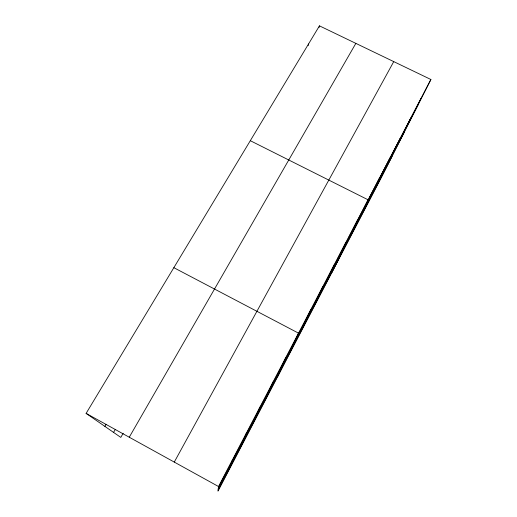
<?xml version="1.0" encoding="UTF-8"?>
<svg xmlns="http://www.w3.org/2000/svg" width="517" height="517" viewBox="0 0 517 517"><rect width="100%" height="100%" fill="white"/><g stroke="black" fill="none" stroke-linecap="round" stroke-linejoin="round"><path stroke-width="0.78" d="M430.894 79.495L218.517 486.523L217.987 491.15L381.346 177.544L430.894 79.495L319.454 25.85L86.106 413.393L120.791 437.401L123.175 433.291M308.216 45.567L308.533 43.99M319.112 27.427L319.454 25.85M231.577 462.398L232.676 459.387M244.476 437.673L246.493 432.91M257.085 413.503L259.973 407.066M269.409 389.863L273.131 381.85M281.461 366.753L285.985 357.221M277.584 376.738L298.535 333.161L173.841 267.683M304.797 322.02L310.801 309.664M316.087 300.364L322.782 286.696M327.145 279.174L334.499 264.245M337.963 258.416L345.951 242.292M348.568 238.091L357.15 220.824M331.294 273.635L368.11 199.82L250.306 140.689M369.429 198.095L379.155 178.656M379.691 178.417L389.954 157.956M389.74 159.146L400.52 137.703M399.596 140.256L410.86 117.882M409.244 121.747L420.987 98.489M218.381 487.705L418.705 103.607M218.226 489.037L404.637 131.46M218.096 490.187L392.048 156.367M174.274 462.088L393.741 61.613M129.256 437.227L355.851 43.376M113.566 432.406L115.168 429.659M104.886 426.396L106.114 424.308M86.106 413.393L218.517 486.523"/></g></svg>
